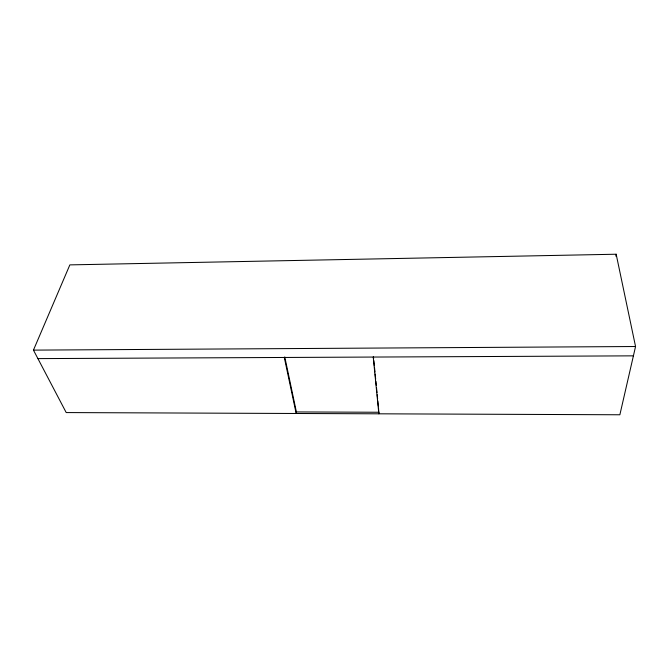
<?xml version="1.0" encoding="UTF-8"?>
<svg xmlns="http://www.w3.org/2000/svg" width="669" height="669" viewBox="0 0 669 669"><rect width="100%" height="100%" fill="white"/><g stroke="black" fill="none" stroke-linecap="round" stroke-linejoin="round"><path stroke-width="1" d="M378.537 408.123L378.855 413.81L373.227 357.054M284.768 356.928L296.384 411.945L296.175 413.484L284.3 357.472M615.823 256.11L616.166 254.228L69.86 264.882L33.45 350.121L66.214 412.572L619.87 414.772L635.55 346.517L616.166 254.228M33.45 350.121L635.55 346.517M37.907 358.609L633.401 355.849M296.384 411.945L378.947 412.255M373.436 356.502L373.637 358.567M373.846 360.633L374.356 365.801M374.556 367.858L374.966 371.989M375.167 374.055L375.677 379.214M375.886 381.28L376.296 385.411M376.496 387.476L377.007 392.636M377.207 394.702L377.617 398.833M377.826 400.898L378.336 406.058"/></g></svg>
